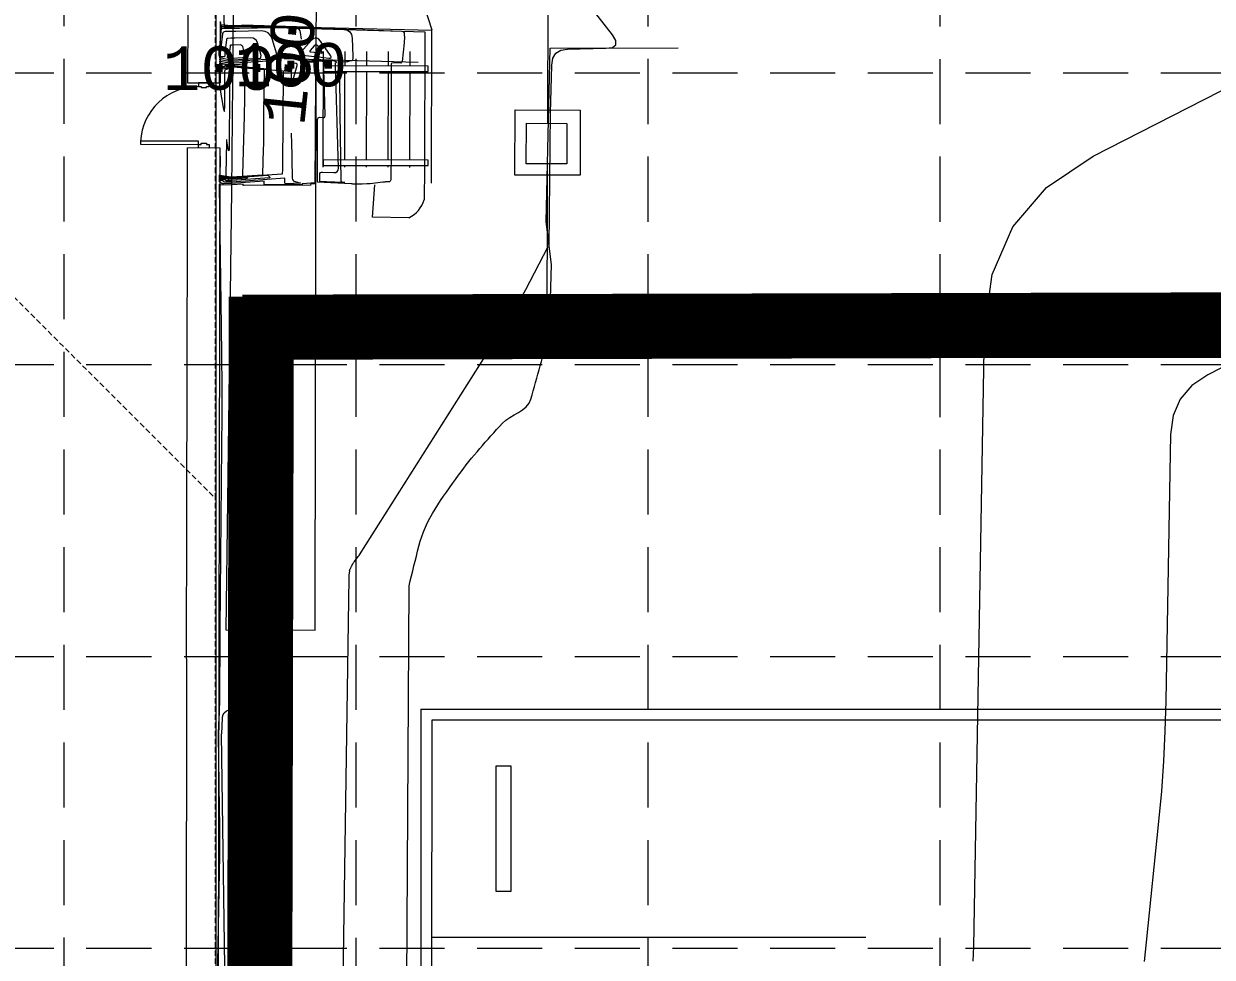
# Model space of a CAD drawing. Extents: x 4841 to 5381, y 4863 to 5725.
# Drawn here: x 5136.1 to 5190.9, y 5495.1 to 5538.2 of the extents above; entities that cross this region are included whole.
import ezdxf
from ezdxf.enums import TextEntityAlignment as Align

# ---------------------------------------------------------------- set-up
doc = ezdxf.new("R2010")
doc.units = 0
doc.header["$MEASUREMENT"] = 0
for name, pattern in [('DASHDOT', [1, 0.5, -0.25, 0, -0.25]), ('DASHED', [0.75, 0.5, -0.25]), ('DIVIDE', [1.25, 0.5, -0.25, 0, -0.25, 0, -0.25]), ('HIDDEN', [0.375, 0.25, -0.125])]:
    doc.linetypes.add(name, pattern=pattern)
for name, color, linetype, lineweight in [('2', 7, 'Continuous', 0), ('21', 7, 'Continuous', 0), ('22', 7, 'Continuous', 0), ('27', 7, 'Continuous', 0), ('3', 7, 'Continuous', 0), ('52', 7, 'Continuous', 0), ('EC', 35, 'Continuous', 0)]:
    doc.layers.add(name, color=color, linetype=linetype, lineweight=lineweight)
doc.layers.add('GRID', color=254, linetype='HIDDEN')
doc.layers.add('LIMITS OF DISTURBANCE', color=1, linetype='HIDDEN')
doc.styles.add('MONOTXT', font='MONOTXT')

msp = doc.modelspace()

# ---------------------------------------------------------------- linework, layer by layer
at = {"layer": '2', "color": 7, "linetype": 'HIDDEN', "lineweight": 0}
for p, q in [((5144.977, 5516.271), (5144.982, 5599.971)), ((5117.906, 5543.342), (5144.977, 5516.271)), ((5144.971, 5412.696), (5144.977, 5516.271))]:
    msp.add_line(p, q, dxfattribs=at)
at = {"layer": '21', "color": 7, "linetype": 'Continuous', "lineweight": 0}
for p, q in [((5160.308, 5551.602), (5160.276, 5533.563)), ((5158.771, 5531.182), (5158.777, 5534.182)), ((5158.777, 5534.182), (5161.777, 5534.176)), ((5161.777, 5534.176), (5161.771, 5531.176)), ((5159.294, 5531.702), (5159.297, 5533.565)), ((5159.297, 5533.565), (5161.159, 5533.561)), ((5161.159, 5533.561), (5161.156, 5531.699)), ((5161.156, 5531.699), (5159.294, 5531.702)), ((5160.256, 5522.826), (5160.272, 5531.7)), ((5161.771, 5531.176), (5158.771, 5531.182)), ((5160.256, 5522.826), (5205.625, 5522.746))]:
    msp.add_line(p, q, dxfattribs=at)
at = {"layer": '22', "color": 7, "linetype": 'Continuous', "lineweight": 0}
for p, q in [((5143.695, 5538.594), (5143.689, 5535.428)), ((5145.194, 5538.258), (5145.189, 5535.425)), ((5154.931, 5530.804), (5154.944, 5537.866)), ((5149.932, 5531.542), (5149.942, 5536.875)), ((5150.941, 5536.207), (5150.942, 5536.873)), ((5151.941, 5536.205), (5151.942, 5536.872)), ((5152.941, 5536.203), (5152.942, 5536.87)), ((5153.941, 5536.201), (5153.942, 5536.868)), ((5149.941, 5536.208), (5149.94, 5535.958)), ((5154.774, 5536.2), (5149.941, 5536.208)), ((5154.773, 5535.95), (5154.774, 5536.2)), ((5149.94, 5535.958), (5154.773, 5535.95)), ((5150.933, 5531.873), (5150.94, 5535.957)), ((5151.933, 5531.872), (5151.94, 5535.955)), ((5152.933, 5531.87), (5152.94, 5535.953)), ((5153.933, 5531.868), (5153.94, 5535.951)), ((5143.689, 5535.428), (5145.189, 5535.425)), ((5144.648, 5535.426), (5144.231, 5535.427)), ((5151.935, 5533.33), (5151.936, 5533.413)), ((5152.935, 5533.328), (5152.936, 5533.411)), ((5143.682, 5531.594), (5143.684, 5532.428)), ((5145.184, 5532.425), (5143.684, 5532.428)), ((5144.642, 5532.426), (5144.226, 5532.427)), ((5145.116, 5494.113), (5145.184, 5532.425)), ((5145.183, 5532.05), (5145.182, 5531.55)), ((5149.933, 5531.875), (5149.932, 5531.625)), ((5149.932, 5531.625), (5154.766, 5531.617)), ((5154.766, 5531.866), (5149.933, 5531.875)), ((5154.766, 5531.617), (5154.766, 5531.866)), ((5143.678, 5528.886), (5143.682, 5531.594)), ((5150.932, 5531.54), (5150.932, 5531.623)), ((5151.932, 5531.538), (5151.932, 5531.622)), ((5152.932, 5531.536), (5152.932, 5531.62)), ((5153.932, 5531.535), (5153.932, 5531.618)), ((5143.642, 5508.886), (5143.678, 5528.886)), ((5143.642, 5508.886), (5143.612, 5492.032))]:
    msp.add_line(p, q, dxfattribs=at)
msp.add_lwpolyline([(5145.453, 5510.215), (5149.558, 5510.201), (5149.6, 5530.636), (5149.657, 5550.932), (5146.051, 5550.917), (5145.818, 5542.101), (5145.708, 5530.475), (5145.453, 5510.215)], dxfattribs=at)
for points in [[(5144.559, 5535.26), (5144.689, 5535.259), (5144.689, 5535.426), (5144.189, 5535.427), (5144.189, 5535.26), (5144.319, 5535.26), (5144.319, 5535.208), (5144.559, 5535.208)], [(5144.184, 5532.594), (5144.184, 5532.739), (5141.518, 5532.744), (5141.517, 5532.598)], [(5144.554, 5532.593), (5144.684, 5532.593), (5144.684, 5532.426), (5144.184, 5532.427), (5144.184, 5532.594), (5144.314, 5532.593), (5144.314, 5532.645), (5144.554, 5532.645)]]:
    msp.add_lwpolyline(points, close=True, dxfattribs=at)
msp.add_arc((5144.184, 5532.594), 2.667, 89.8983, 177.112, dxfattribs=at)
at = {"layer": '27', "color": 7, "linetype": 'Continuous', "lineweight": 0}
for p, q in [((5154.435, 5506.559), (5199.833, 5506.559)), ((5154.435, 5506.559), (5154.435, 5459.034)), ((5154.933, 5506.059), (5154.923, 5459.034)), ((5199.833, 5506.059), (5154.933, 5506.059)), ((5154.908, 5496.059), (5174.929, 5496.059))]:
    msp.add_line(p, q, dxfattribs=at)
for points in [[(5146.306, 5610.703), (5146.393, 5600.527), (5150.304, 5600.375), (5150.21, 5547.166), (5145.377, 5547.175), (5145.374, 5545.508), (5145.207, 5545.514), (5145.198, 5543.011), (5145.369, 5543.008), (5145.368, 5542.175), (5145.361, 5538.258), (5145.366, 5538.095), (5154.953, 5537.859), (5153.332, 5542.9), (5153.565, 5571.808), (5153.008, 5572.022), (5153.278, 5598.987), (5153.668, 5598.745), (5154.241, 5649.368)], [(5145.238, 5537.932), (5147.757, 5537.976), (5154.624, 5537.773), (5154.604, 5531.476), (5154.59, 5530.043)], [(5160.359, 5523.925), (5160.446, 5527.046), (5160.207, 5529.033), (5160.392, 5537.02), (5166.282, 5537.05)], [(5154.311, 5536.374), (5148.138, 5536.536)], [(5153.886, 5529.21), (5152.207, 5529.24), (5152.308, 5530.735)], [(5144.951, 5420.946), (5146.454, 5421.473), (5146.457, 5422.081), (5150.004, 5421.951), (5153.327, 5422.024), (5153.717, 5480.979), (5153.889, 5512.252)], [(5158.574, 5498.159), (5157.908, 5498.159), (5157.908, 5503.958), (5158.574, 5503.958), (5158.574, 5498.159)]]:
    msp.add_lwpolyline(points, dxfattribs=at)
msp.add_ellipse((5153.281, 5530.436), major_axis=(0.804, 1.11), ratio=0.997278, start_param=4.228485, end_param=5.046929, dxfattribs=at)
for points, knots in [([(5223.911, 5303.642), (5224.912, 5319.195), (5225.914, 5334.747), (5226.915, 5350.3), (5227.878, 5365.257), (5227.778, 5380.288), (5227.176, 5395.263), (5226.504, 5411.999), (5224.767, 5428.657), (5222.549, 5445.299), (5220.421, 5461.267), (5217.904, 5477.087), (5214.924, 5492.905), (5211.16, 5512.881), (5206.285, 5532.534), (5201.49, 5552.292), (5198.696, 5563.805), (5194.942, 5574.904), (5190.642, 5586.071), (5190.297, 5586.966), (5189.787, 5587.676), (5188.98, 5588.38), (5188.108, 5589.141), (5187.18, 5589.916), (5186.187, 5589.663), (5185.331, 5589.445), (5184.474, 5589.226), (5183.618, 5589.008)], [0, 0, 0, 0, 0.158428, 0.158428, 0.158428, 0.310787, 0.310787, 0.310787, 0.481058, 0.481058, 0.481058, 0.644427, 0.644427, 0.644427, 0.850744, 0.850744, 0.850744, 0.970962, 0.970962, 0.970962, 0.980602, 0.980602, 0.980602, 0.991016, 0.991016, 0.991016, 1, 1, 1, 1]), ([(5153.889, 5512.252), (5154.039, 5512.86), (5154.189, 5513.467), (5154.339, 5514.075), (5154.639, 5515.289), (5155.431, 5516.318), (5156.174, 5517.348), (5156.792, 5518.204), (5157.485, 5518.969), (5158.184, 5519.733), (5158.573, 5520.158), (5159.355, 5520.296), (5159.509, 5520.854), (5159.792, 5521.878), (5160.076, 5522.901), (5160.359, 5523.925)], [0, 0, 0, 0, 0.13735, 0.13735, 0.13735, 0.411819, 0.411819, 0.411819, 0.639967, 0.639967, 0.639967, 0.76692, 0.76692, 0.76692, 1, 1, 1, 1])]:
    msp.add_open_spline(points, degree=3, knots=knots, dxfattribs=at)
at = {"layer": '27', "color": 7, "linetype": 'DIVIDE', "lineweight": 0}
msp.add_open_spline([(5218.422, 5303.995), (5219.42, 5319.495), (5220.418, 5334.994), (5221.416, 5350.493), (5222.37, 5365.307), (5222.27, 5380.193), (5221.675, 5395.025), (5221.008, 5411.61), (5219.287, 5428.118), (5217.089, 5444.61), (5214.977, 5460.459), (5212.48, 5476.162), (5209.521, 5491.862), (5205.782, 5511.701), (5201.985, 5531.505), (5196.179, 5550.842), (5192.915, 5561.713), (5189.417, 5572.475), (5185.789, 5583.212)], degree=3, knots=[0, 0, 0, 0, 0.1645, 0.1645, 0.1645, 0.321725, 0.321725, 0.321725, 0.497532, 0.497532, 0.497532, 0.666483, 0.666483, 0.666483, 0.879972, 0.879972, 0.879972, 1, 1, 1, 1], dxfattribs=at)
at = {"layer": '3', "color": 7, "linetype": 'Continuous', "lineweight": 0}
msp.add_arc((4537.343, 5370.009), 684, 5.125564, 24.070789, dxfattribs=at)
at = {"layer": '52', "color": 7, "linetype": 'DASHDOT', "lineweight": 0}
msp.add_open_spline([(5185.509, 4979.182), (5185.857, 4988.569), (5186.302, 4997.954), (5186.844, 5007.338), (5188.37, 5033.784), (5192.828, 5059.914), (5197.979, 5085.965), (5201.308, 5102.799), (5205.089, 5119.43), (5209.475, 5135.977), (5210.435, 5139.599), (5211.722, 5143.127), (5212.628, 5146.76), (5212.822, 5147.537), (5212.966, 5148.328), (5213.152, 5149.107), (5218.562, 5171.796), (5225.487, 5194.065), (5230.877, 5216.842), (5237.619, 5245.332), (5241.933, 5274.156), (5244.675, 5303.325), (5247.371, 5332.005), (5248.319, 5360.685), (5248.149, 5389.365), (5248.13, 5392.555), (5248.008, 5395.744), (5247.764, 5398.934), (5245.239, 5431.941), (5241.115, 5464.603), (5235.188, 5497.233), (5230.323, 5524.017), (5224.407, 5550.445), (5215.75, 5576.219), (5209.177, 5595.791), (5202.366, 5615.172), (5194.917, 5634.367), (5191.71, 5642.631), (5188.471, 5650.881), (5185.28, 5659.15)], degree=3, knots=[0.0498451, 0.0498451, 0.0498451, 0.0498451, 0.0883916, 0.0883916, 0.0883916, 0.1970155, 0.1970155, 0.1970155, 0.2672085, 0.2672085, 0.2672085, 0.2825761, 0.2825761, 0.2825761, 0.2858662, 0.2858662, 0.2858662, 0.3816375, 0.3816375, 0.3816375, 0.5014304, 0.5014304, 0.5014304, 0.6192172, 0.6192172, 0.6192172, 0.6323172, 0.6323172, 0.6323172, 0.7678732, 0.7678732, 0.7678732, 0.8791384, 0.8791384, 0.8791384, 0.9636278, 0.9636278, 0.9636278, 1, 1, 1, 1], dxfattribs=at)
at = {"layer": 'EC', "color": 35, "linetype": 'Continuous', "lineweight": 0}
msp.add_line((5144.982, 5588.579), (5144.982, 5413.243), dxfattribs=at)
for points in [[(5150.68, 5482.711), (5151.127, 5512.612), (5151.128, 5512.649), (5151.13, 5512.686), (5151.133, 5512.724), (5151.138, 5512.761), (5151.16, 5512.928), (5151.16, 5512.931), (5151.16, 5512.933), (5151.159, 5512.936), (5151.158, 5512.938), (5151.153, 5512.946), (5151.152, 5512.947), (5151.152, 5512.949), (5151.152, 5512.951), (5151.152, 5512.953), (5151.165, 5512.985), (5151.167, 5512.992), (5151.17, 5512.999), (5151.173, 5513.006), (5151.176, 5513.012), (5151.219, 5513.109), (5151.228, 5513.129), (5151.238, 5513.149), (5151.249, 5513.169), (5151.26, 5513.189), (5151.319, 5513.291), (5151.332, 5513.313), (5151.346, 5513.334), (5151.36, 5513.355), (5151.375, 5513.375), (5151.549, 5513.601), (5151.555, 5513.609), (5151.561, 5513.616), (5151.566, 5513.623), (5151.573, 5513.631), (5151.593, 5513.654), (5151.597, 5513.659), (5151.601, 5513.664), (5151.605, 5513.669), (5151.608, 5513.675), (5158.323, 5524.27), (5158.573, 5524.673), (5158.814, 5525.081), (5159.047, 5525.494), (5159.271, 5525.912), (5160.291, 5527.86), (5160.295, 5527.866), (5160.3, 5527.871), (5160.306, 5527.874), (5160.312, 5527.876), (5160.335, 5527.881), (5160.34, 5527.883), (5160.343, 5527.886), (5160.345, 5527.889), (5160.345, 5527.894), (5160.39, 5532.527), (5160.396, 5533.039), (5160.404, 5533.551), (5160.413, 5534.064), (5160.424, 5534.576), (5160.464, 5536.249), (5160.517, 5536.564), (5160.656, 5536.791), (5160.883, 5536.93), (5161.198, 5536.982), (5162.964, 5537.02), (5163.267, 5537.065), (5163.417, 5537.183), (5163.414, 5537.374), (5163.26, 5537.637), (5161.839, 5539.49)], [(5145.204, 5538.206), (5145.203, 5538.138), (5145.203, 5538.069), (5145.203, 5538.001), (5145.202, 5537.702), (5145.202, 5537.695), (5145.203, 5537.692), (5145.205, 5537.694), (5145.208, 5537.701), (5145.219, 5537.732), (5145.221, 5537.739), (5145.222, 5537.745), (5145.224, 5537.752), (5145.224, 5537.759), (5145.244, 5538.057), (5145.247, 5538.074), (5145.255, 5538.086), (5145.268, 5538.093), (5145.285, 5538.096), (5145.347, 5538.097), (5145.361, 5538.097), (5145.374, 5538.097), (5145.388, 5538.097), (5145.401, 5538.096), (5145.666, 5538.079), (5145.723, 5538.077), (5145.78, 5538.075), (5145.837, 5538.074), (5145.894, 5538.075), (5146.216, 5538.08), (5146.218, 5538.08), (5146.219, 5538.081), (5146.22, 5538.083), (5146.22, 5538.085), (5146.221, 5538.092), (5146.221, 5538.094), (5146.221, 5538.095), (5146.222, 5538.095), (5146.224, 5538.096), (5149.202, 5538.005), (5149.206, 5538.004), (5149.209, 5538.003), (5149.211, 5537.999), (5149.212, 5537.995), (5149.212, 5537.98), (5149.212, 5537.977), (5149.213, 5537.975), (5149.215, 5537.973), (5149.218, 5537.973), (5149.5, 5537.962), (5149.56, 5537.959), (5149.62, 5537.957), (5149.681, 5537.955), (5149.741, 5537.953), (5153.557, 5537.806), (5153.604, 5537.797), (5153.639, 5537.776), (5153.66, 5537.741), (5153.668, 5537.694), (5153.675, 5537.486), (5153.675, 5537.465), (5153.675, 5537.443), (5153.674, 5537.422), (5153.672, 5537.401), (5153.665, 5537.331), (5153.664, 5537.316), (5153.663, 5537.301), (5153.661, 5537.287), (5153.66, 5537.272), (5153.577, 5536.419), (5153.574, 5536.407), (5153.569, 5536.396), (5153.561, 5536.387), (5153.551, 5536.38), (5153.51, 5536.356), (5153.506, 5536.353), (5153.505, 5536.35), (5153.507, 5536.349), (5153.512, 5536.348), (5153.533, 5536.346), (5153.536, 5536.346), (5153.537, 5536.346), (5153.536, 5536.346), (5153.533, 5536.345), (5153.1, 5536.336), (5153.093, 5536.335), (5153.088, 5536.332), (5153.083, 5536.328), (5153.08, 5536.323), (5153.07, 5536.301), (5153.068, 5536.297), (5153.067, 5536.292), (5153.066, 5536.288), (5153.066, 5536.283), (5153.072, 5533.596), (5153.072, 5533.281), (5153.07, 5532.967), (5153.068, 5532.653), (5153.065, 5532.339), (5153.047, 5530.962), (5153.041, 5530.923), (5153.024, 5530.894), (5152.996, 5530.875), (5152.957, 5530.868), (5152.811, 5530.86), (5152.78, 5530.858), (5152.749, 5530.856), (5152.717, 5530.853), (5152.686, 5530.849), (5152.095, 5530.778), (5152.08, 5530.777), (5152.066, 5530.776), (5152.051, 5530.775), (5152.037, 5530.776), (5151.989, 5530.777), (5151.979, 5530.777), (5151.969, 5530.777), (5151.959, 5530.777), (5151.948, 5530.776), (5151.734, 5530.761), (5151.688, 5530.758), (5151.642, 5530.757), (5151.596, 5530.757), (5151.55, 5530.758), (5151.376, 5530.763), (5151.339, 5530.765), (5151.301, 5530.766), (5151.264, 5530.768), (5151.227, 5530.77), (5149.669, 5530.85), (5149.668, 5530.851), (5149.667, 5530.851), (5149.667, 5530.852), (5149.667, 5530.853), (5149.667, 5530.858), (5149.667, 5530.859), (5149.667, 5530.86), (5149.667, 5530.861), (5149.667, 5530.862), (5149.678, 5533.746), (5149.685, 5533.791), (5149.704, 5533.822), (5149.737, 5533.84), (5149.782, 5533.844), (5149.951, 5533.835), (5149.983, 5533.838), (5150.005, 5533.85), (5150.018, 5533.872), (5150.021, 5533.904), (5149.975, 5535.669), (5149.973, 5535.747), (5149.972, 5535.826), (5149.971, 5535.905), (5149.972, 5535.984), (5149.975, 5536.345), (5149.975, 5536.349), (5149.975, 5536.352), (5149.975, 5536.356), (5149.975, 5536.36), (5149.975, 5536.377), (5149.975, 5536.377), (5149.975, 5536.377), (5149.975, 5536.377), (5149.975, 5536.378), (5149.975, 5536.379), (5149.975, 5536.379), (5149.975, 5536.379), (5149.975, 5536.379), (5149.975, 5536.379), (5149.991, 5536.388), (5149.994, 5536.39), (5149.995, 5536.392), (5149.993, 5536.393), (5149.99, 5536.394), (5149.937, 5536.412), (5149.926, 5536.415), (5149.914, 5536.417), (5149.902, 5536.419), (5149.89, 5536.419), (5149.698, 5536.421), (5149.657, 5536.421), (5149.616, 5536.419), (5149.575, 5536.417), (5149.535, 5536.414), (5149.383, 5536.4), (5149.358, 5536.397), (5149.35, 5536.395), (5149.359, 5536.394), (5149.383, 5536.393), (5149.585, 5536.392), (5149.588, 5536.392), (5149.59, 5536.391), (5149.593, 5536.389), (5149.595, 5536.387), (5149.603, 5536.377), (5149.604, 5536.377), (5149.604, 5536.377), (5149.604, 5536.377), (5149.604, 5536.376), (5149.604, 5536.375), (5149.604, 5536.375), (5149.604, 5536.375), (5149.604, 5536.375), (5149.604, 5536.374), (5149.604, 5536.357), (5149.604, 5536.354), (5149.604, 5536.35), (5149.604, 5536.347), (5149.604, 5536.343), (5149.603, 5535.979), (5149.602, 5535.901), (5149.602, 5535.823), (5149.602, 5535.745), (5149.601, 5535.667), (5149.595, 5534.62), (5149.593, 5534.395), (5149.592, 5534.171), (5149.591, 5533.947), (5149.59, 5533.722), (5149.583, 5530.849), (5149.583, 5530.847), (5149.583, 5530.846), (5149.583, 5530.844), (5149.583, 5530.843), (5149.583, 5530.838), (5149.583, 5530.837), (5149.583, 5530.836), (5149.583, 5530.834), (5149.583, 5530.833), (5149.583, 5530.796), (5149.582, 5530.789), (5149.579, 5530.784), (5149.574, 5530.781), (5149.567, 5530.779), (5149.375, 5530.766), (5149.368, 5530.764), (5149.363, 5530.761), (5149.359, 5530.755), (5149.358, 5530.748), (5149.359, 5530.721), (5149.358, 5530.716), (5149.356, 5530.712), (5149.352, 5530.71), (5149.347, 5530.709), (5146.271, 5530.694), (5146.263, 5530.695), (5146.258, 5530.698), (5146.255, 5530.704), (5146.254, 5530.711), (5146.255, 5530.747), (5146.255, 5530.749), (5146.255, 5530.751), (5146.255, 5530.753), (5146.255, 5530.755), (5146.255, 5530.762), (5146.255, 5530.763), (5146.255, 5530.764), (5146.254, 5530.764), (5146.253, 5530.765), (5145.713, 5530.726), (5145.712, 5530.726), (5145.71, 5530.726), (5145.709, 5530.726), (5145.708, 5530.726), (5145.703, 5530.726), (5145.702, 5530.725), (5145.701, 5530.725), (5145.7, 5530.725), (5145.699, 5530.725), (5145.224, 5530.708), (5145.212, 5530.709), (5145.202, 5530.712), (5145.192, 5530.716), (5145.183, 5530.723), (5145.154, 5530.749), (5145.149, 5530.753), (5145.145, 5530.754), (5145.143, 5530.751), (5145.142, 5530.744), (5145.142, 5530.711), (5145.142, 5530.706), (5145.142, 5530.7), (5145.142, 5530.695), (5145.142, 5530.691), (5145.142, 5530.674), (5145.142, 5530.67), (5145.142, 5530.667), (5145.142, 5530.663), (5145.142, 5530.66), (5145.236, 5524.221), (5145.252, 5522.841), (5145.26, 5521.462), (5145.26, 5520.082), (5145.253, 5518.702), (5145.18, 5510.248), (5145.18, 5510.246), (5145.18, 5510.244), (5145.18, 5510.242), (5145.18, 5510.24), (5145.18, 5510.231), (5145.18, 5510.23), (5145.18, 5510.229), (5145.18, 5510.228), (5145.18, 5510.227), (5145.18, 5510.225), (5145.18, 5510.224), (5145.18, 5510.223), (5145.18, 5510.223), (5145.18, 5510.222), (5145.151, 5506.801), (5145.149, 5506.644), (5145.145, 5506.487), (5145.14, 5506.33), (5145.134, 5506.173), (5145.102, 5505.458), (5145.102, 5505.449), (5145.102, 5505.44), (5145.101, 5505.431), (5145.101, 5505.423), (5145.101, 5505.394), (5145.101, 5505.388), (5145.101, 5505.382), (5145.101, 5505.376), (5145.101, 5505.37), (5145.148, 5501.973), (5145.156, 5501.245), (5145.157, 5500.517), (5145.153, 5499.789), (5145.143, 5499.062), (5145.027, 5492.362)], [(5145.148, 5536.602), (5145.148, 5536.602), (5145.148, 5536.602), (5145.148, 5536.602), (5145.148, 5536.602), (5145.148, 5536.602), (5145.153, 5536.601), (5145.154, 5536.601), (5145.155, 5536.601), (5145.157, 5536.601), (5145.158, 5536.6), (5145.602, 5536.509), (5145.62, 5536.506), (5145.639, 5536.503), (5145.658, 5536.501), (5145.676, 5536.499), (5145.738, 5536.495), (5145.752, 5536.494), (5145.765, 5536.494), (5145.778, 5536.494), (5145.792, 5536.494), (5147.024, 5536.57), (5147.044, 5536.574), (5147.058, 5536.584), (5147.067, 5536.598), (5147.07, 5536.618), (5147.072, 5536.693), (5147.072, 5536.709), (5147.07, 5536.724), (5147.068, 5536.74), (5147.064, 5536.755), (5146.903, 5537.278), (5146.859, 5537.376), (5146.793, 5537.445), (5146.707, 5537.486), (5146.6, 5537.498), (5145.861, 5537.485), (5145.818, 5537.484), (5145.774, 5537.483), (5145.731, 5537.482), (5145.688, 5537.481), (5145.546, 5537.479), (5145.519, 5537.475), (5145.498, 5537.463), (5145.485, 5537.444), (5145.478, 5537.418), (5145.403, 5536.805), (5145.401, 5536.785), (5145.399, 5536.765), (5145.398, 5536.745), (5145.398, 5536.725), (5145.397, 5536.659), (5145.396, 5536.646), (5145.39, 5536.637), (5145.381, 5536.632), (5145.369, 5536.629), (5145.215, 5536.623), (5145.186, 5536.626), (5145.165, 5536.637), (5145.153, 5536.658), (5145.149, 5536.686), (5145.149, 5537.068), (5145.15, 5537.087), (5145.153, 5537.105), (5145.157, 5537.123), (5145.162, 5537.14), (5145.182, 5537.197), (5145.185, 5537.209), (5145.188, 5537.221), (5145.191, 5537.234), (5145.192, 5537.247), (5145.237, 5537.94), (5145.245, 5537.979), (5145.264, 5538.007), (5145.292, 5538.024), (5145.332, 5538.03), (5145.477, 5538.033), (5145.508, 5538.033), (5145.539, 5538.033), (5145.57, 5538.032), (5145.601, 5538.03), (5145.726, 5538.023), (5145.753, 5538.021), (5145.779, 5538.02), (5145.806, 5538.02), (5145.833, 5538.02), (5146.843, 5538.038), (5146.844, 5538.038), (5146.845, 5538.038), (5146.846, 5538.039), (5146.846, 5538.041), (5146.846, 5538.045), (5146.846, 5538.046), (5146.846, 5538.046), (5146.847, 5538.047), (5146.848, 5538.047), (5148.614, 5537.993), (5148.616, 5537.993), (5148.618, 5537.992), (5148.619, 5537.99), (5148.62, 5537.987), (5148.62, 5537.978), (5148.62, 5537.976), (5148.62, 5537.975), (5148.622, 5537.974), (5148.624, 5537.974), (5149.321, 5537.947), (5149.471, 5537.941), (5149.62, 5537.936), (5149.77, 5537.93), (5149.919, 5537.924), (5150.883, 5537.887), (5151.049, 5537.857), (5151.169, 5537.782), (5151.243, 5537.661), (5151.273, 5537.496), (5151.299, 5536.666), (5151.3, 5536.641), (5151.3, 5536.617), (5151.298, 5536.592), (5151.296, 5536.568), (5151.287, 5536.472), (5151.285, 5536.464), (5151.281, 5536.458), (5151.275, 5536.453), (5151.266, 5536.451), (5151.236, 5536.448), (5151.229, 5536.447), (5151.223, 5536.445), (5151.216, 5536.444), (5151.21, 5536.443), (5151.102, 5536.412), (5151.079, 5536.407), (5151.055, 5536.402), (5151.031, 5536.399), (5151.007, 5536.397), (5150.783, 5536.387), (5150.741, 5536.38), (5150.711, 5536.36), (5150.693, 5536.329), (5150.688, 5536.287), (5150.693, 5535.075), (5150.695, 5534.815), (5150.697, 5534.555), (5150.7, 5534.295), (5150.704, 5534.035), (5150.754, 5530.918), (5150.758, 5530.892), (5150.769, 5530.873), (5150.787, 5530.86), (5150.812, 5530.854), (5150.925, 5530.843), (5150.933, 5530.842), (5150.936, 5530.841), (5150.933, 5530.84), (5150.925, 5530.839), (5150.89, 5530.836), (5150.882, 5530.836), (5150.874, 5530.836), (5150.867, 5530.836), (5150.859, 5530.836), (5150.094, 5530.861), (5150.057, 5530.863), (5150.02, 5530.864), (5149.983, 5530.866), (5149.946, 5530.868), (5149.774, 5530.876), (5149.774, 5530.876), (5149.774, 5530.877), (5149.774, 5530.877), (5149.774, 5530.877), (5149.774, 5530.878), (5149.774, 5530.878), (5149.774, 5530.878), (5149.774, 5530.878), (5149.774, 5530.878), (5149.775, 5531.193), (5149.784, 5531.251), (5149.809, 5531.292), (5149.852, 5531.315), (5149.91, 5531.32), (5150.421, 5531.294), (5150.516, 5531.302), (5150.583, 5531.34), (5150.622, 5531.406), (5150.633, 5531.501), (5150.507, 5536.252), (5150.507, 5536.264), (5150.506, 5536.276), (5150.506, 5536.288), (5150.506, 5536.3), (5150.507, 5536.354), (5150.507, 5536.355), (5150.507, 5536.355), (5150.507, 5536.356), (5150.507, 5536.356), (5150.507, 5536.359), (5150.507, 5536.359), (5150.507, 5536.359), (5150.507, 5536.359), (5150.507, 5536.359), (5150.507, 5536.359), (5150.507, 5536.359), (5150.507, 5536.359), (5150.547, 5536.382), (5150.553, 5536.387), (5150.555, 5536.391), (5150.553, 5536.395), (5150.546, 5536.398), (5150.413, 5536.441), (5150.384, 5536.45), (5150.355, 5536.456), (5150.326, 5536.459), (5150.296, 5536.461), (5149.82, 5536.464), (5149.718, 5536.463), (5149.617, 5536.46), (5149.515, 5536.454), (5149.413, 5536.446), (5149.037, 5536.411), (5148.976, 5536.405), (5148.956, 5536.4), (5148.976, 5536.396), (5149.037, 5536.395), (5149.539, 5536.392), (5149.546, 5536.391), (5149.552, 5536.389), (5149.558, 5536.386), (5149.563, 5536.381), (5149.585, 5536.354), (5149.585, 5536.354), (5149.586, 5536.354), (5149.586, 5536.354), (5149.586, 5536.354), (5149.586, 5536.354), (5149.586, 5536.354), (5149.586, 5536.354), (5149.586, 5536.354), (5149.586, 5536.354), (5149.586, 5536.351), (5149.586, 5536.35), (5149.586, 5536.35), (5149.586, 5536.349), (5149.586, 5536.349), (5149.585, 5536.291), (5149.585, 5536.279), (5149.585, 5536.266), (5149.585, 5536.254), (5149.585, 5536.241), (5149.561, 5532.52), (5149.56, 5532.326), (5149.559, 5532.133), (5149.558, 5531.939), (5149.557, 5531.745), (5149.555, 5530.842), (5149.555, 5530.842), (5149.555, 5530.841), (5149.555, 5530.84), (5149.555, 5530.84), (5149.555, 5530.838), (5149.555, 5530.838), (5149.555, 5530.837), (5149.555, 5530.837), (5149.555, 5530.836), (5149.555, 5530.822), (5149.555, 5530.819), (5149.553, 5530.817), (5149.551, 5530.816), (5149.549, 5530.815), (5148.975, 5530.774), (5148.97, 5530.773), (5148.968, 5530.771), (5148.966, 5530.768), (5148.965, 5530.764), (5148.965, 5530.749), (5148.965, 5530.746), (5148.963, 5530.744), (5148.962, 5530.743), (5148.959, 5530.742), (5147.258, 5530.734), (5147.237, 5530.737), (5147.222, 5530.745), (5147.214, 5530.76), (5147.212, 5530.781), (5147.214, 5530.889), (5147.214, 5530.89), (5147.214, 5530.891), (5147.214, 5530.892), (5147.214, 5530.893), (5147.214, 5530.897), (5147.214, 5530.898), (5147.214, 5530.898), (5147.213, 5530.898), (5147.213, 5530.898), (5145.718, 5530.792), (5145.715, 5530.792), (5145.711, 5530.792), (5145.707, 5530.792), (5145.703, 5530.792), (5145.703, 5530.792), (5145.691, 5530.791), (5145.689, 5530.791), (5145.686, 5530.79), (5145.683, 5530.79), (5145.681, 5530.79), (5145.34, 5530.778), (5145.316, 5530.779), (5145.293, 5530.785), (5145.272, 5530.795), (5145.253, 5530.81), (5145.173, 5530.883), (5145.17, 5530.886), (5145.165, 5530.887), (5145.161, 5530.889), (5145.156, 5530.889), (5145.132, 5530.888), (5145.132, 5530.888), (5145.132, 5530.888), (5145.132, 5530.888), (5145.132, 5530.888), (5145.132, 5530.888)], [(5145.147, 5536.511), (5145.148, 5536.511), (5145.148, 5536.511), (5145.148, 5536.511), (5145.148, 5536.511), (5145.149, 5536.511), (5145.185, 5536.508), (5145.193, 5536.507), (5145.201, 5536.506), (5145.209, 5536.505), (5145.217, 5536.503), (5145.503, 5536.444), (5145.533, 5536.439), (5145.563, 5536.434), (5145.593, 5536.431), (5145.623, 5536.428), (5145.722, 5536.421), (5145.743, 5536.42), (5145.764, 5536.419), (5145.785, 5536.42), (5145.806, 5536.421), (5147.834, 5536.545), (5147.84, 5536.546), (5147.843, 5536.549), (5147.846, 5536.553), (5147.847, 5536.559), (5147.847, 5536.579), (5147.847, 5536.583), (5147.847, 5536.587), (5147.846, 5536.592), (5147.845, 5536.596), (5147.581, 5537.458), (5147.507, 5537.619), (5147.399, 5537.733), (5147.257, 5537.8), (5147.081, 5537.82), (5145.916, 5537.799), (5145.847, 5537.798), (5145.777, 5537.797), (5145.708, 5537.796), (5145.639, 5537.794), (5145.413, 5537.79), (5145.37, 5537.783), (5145.337, 5537.765), (5145.316, 5537.734), (5145.304, 5537.692), (5145.178, 5536.655), (5145.178, 5536.653), (5145.177, 5536.651), (5145.177, 5536.65), (5145.177, 5536.648), (5145.177, 5536.641), (5145.177, 5536.64), (5145.176, 5536.639), (5145.176, 5536.638), (5145.174, 5536.638), (5145.159, 5536.637), (5145.156, 5536.638), (5145.154, 5536.639), (5145.153, 5536.641), (5145.153, 5536.644), (5145.153, 5536.682), (5145.153, 5536.683), (5145.153, 5536.685), (5145.153, 5536.687), (5145.154, 5536.689), (5145.156, 5536.694), (5145.156, 5536.695), (5145.157, 5536.697), (5145.157, 5536.698), (5145.157, 5536.699), (5145.231, 5537.824), (5145.243, 5537.885), (5145.272, 5537.928), (5145.317, 5537.955), (5145.378, 5537.965), (5145.68, 5537.97), (5145.691, 5537.97), (5145.703, 5537.97), (5145.714, 5537.97), (5145.726, 5537.969), (5145.763, 5537.967), (5145.771, 5537.967), (5145.779, 5537.966), (5145.787, 5537.966), (5145.795, 5537.966), (5147.47, 5537.995), (5147.471, 5537.995), (5147.471, 5537.995), (5147.471, 5537.996), (5147.471, 5537.996), (5147.471, 5537.998), (5147.471, 5537.998), (5147.471, 5537.998), (5147.472, 5537.998), (5147.472, 5537.998), (5148.026, 5537.981), (5148.026, 5537.981), (5148.027, 5537.981), (5148.027, 5537.98), (5148.027, 5537.98), (5148.027, 5537.98), (5148.027, 5537.977), (5148.028, 5537.976), (5148.028, 5537.976), (5148.028, 5537.975), (5148.029, 5537.975), (5148.657, 5537.951), (5148.745, 5537.936), (5148.812, 5537.896), (5148.858, 5537.833), (5148.881, 5537.746), (5148.921, 5537.435)], [(5145.515, 5536.612), (5145.7, 5536.574), (5145.707, 5536.573), (5145.715, 5536.571), (5145.722, 5536.57), (5145.73, 5536.57), (5145.755, 5536.568), (5145.76, 5536.568), (5145.766, 5536.568), (5145.771, 5536.568), (5145.776, 5536.568), (5146.213, 5536.595), (5146.248, 5536.602), (5146.273, 5536.618), (5146.288, 5536.644), (5146.294, 5536.678), (5146.297, 5536.807), (5146.296, 5536.834), (5146.294, 5536.861), (5146.289, 5536.888), (5146.282, 5536.914), (5146.226, 5537.099), (5146.21, 5537.133), (5146.187, 5537.157), (5146.157, 5537.172), (5146.119, 5537.176), (5145.806, 5537.17), (5145.789, 5537.17), (5145.771, 5537.169), (5145.754, 5537.169), (5145.736, 5537.169), (5145.679, 5537.168), (5145.668, 5537.166), (5145.659, 5537.161), (5145.654, 5537.154), (5145.651, 5537.143), (5145.628, 5536.954), (5145.624, 5536.916), (5145.621, 5536.878), (5145.619, 5536.84), (5145.618, 5536.802), (5145.617, 5536.662), (5145.615, 5536.645), (5145.608, 5536.632), (5145.595, 5536.624), (5145.579, 5536.621), (5145.515, 5536.619), (5145.505, 5536.618), (5145.502, 5536.616), (5145.505, 5536.615), (5145.515, 5536.612)], [(5148.981, 5536.707), (5149.395, 5536.661), (5149.506, 5536.649), (5149.617, 5536.637), (5149.728, 5536.625), (5149.839, 5536.613), (5150.201, 5536.573), (5150.264, 5536.573), (5150.296, 5536.592), (5150.298, 5536.63), (5150.269, 5536.685), (5149.814, 5537.356), (5149.715, 5537.465), (5149.611, 5537.507), (5149.502, 5537.479), (5149.389, 5537.384), (5148.922, 5536.86), (5148.882, 5536.8), (5148.878, 5536.755), (5148.911, 5536.724), (5148.981, 5536.707)], [(5149.36, 5536.857), (5149.527, 5536.839), (5149.572, 5536.834), (5149.617, 5536.829), (5149.662, 5536.824), (5149.707, 5536.819), (5149.854, 5536.803), (5149.879, 5536.803), (5149.892, 5536.811), (5149.893, 5536.826), (5149.881, 5536.848), (5149.697, 5537.12), (5149.657, 5537.164), (5149.615, 5537.181), (5149.571, 5537.17), (5149.525, 5537.131), (5149.336, 5536.919), (5149.32, 5536.895), (5149.318, 5536.877), (5149.332, 5536.864), (5149.36, 5536.857)], [(5145.146, 5536.108), (5145.147, 5536.108), (5145.147, 5536.108), (5145.147, 5536.108), (5145.147, 5536.108), (5145.147, 5536.108), (5145.149, 5536.073), (5145.15, 5536.065), (5145.15, 5536.057), (5145.15, 5536.05), (5145.15, 5536.042), (5145.15, 5535.963), (5145.15, 5535.947), (5145.151, 5535.93), (5145.153, 5535.913), (5145.155, 5535.897), (5145.185, 5535.725), (5145.191, 5535.698), (5145.195, 5535.689), (5145.197, 5535.699), (5145.198, 5535.727), (5145.199, 5535.957), (5145.2, 5535.968), (5145.2, 5535.98), (5145.2, 5535.991), (5145.2, 5536.002), (5145.2, 5536.039), (5145.201, 5536.046), (5145.204, 5536.051), (5145.209, 5536.056), (5145.215, 5536.058), (5145.542, 5536.124), (5145.55, 5536.127), (5145.556, 5536.131), (5145.559, 5536.137), (5145.56, 5536.146), (5145.561, 5536.175), (5145.561, 5536.181), (5145.564, 5536.185), (5145.568, 5536.187), (5145.573, 5536.188), (5145.705, 5536.19), (5145.734, 5536.19), (5145.762, 5536.189), (5145.79, 5536.188), (5145.819, 5536.186), (5148.091, 5535.985), (5148.092, 5535.985), (5148.093, 5535.984), (5148.093, 5535.984), (5148.093, 5535.983), (5148.093, 5535.979), (5148.093, 5535.978), (5148.093, 5535.977), (5148.093, 5535.977), (5148.093, 5535.976), (5148.092, 5535.935), (5148.092, 5535.926), (5148.092, 5535.917), (5148.091, 5535.908), (5148.091, 5535.9), (5148.057, 5531.569), (5148.056, 5531.53), (5148.056, 5531.491), (5148.055, 5531.453), (5148.054, 5531.414), (5148.05, 5531.235), (5148.05, 5531.234), (5148.05, 5531.233), (5148.05, 5531.233), (5148.05, 5531.232), (5148.049, 5531.229), (5148.049, 5531.229), (5148.049, 5531.228), (5148.049, 5531.228), (5148.048, 5531.228), (5145.726, 5531.07), (5145.72, 5531.07), (5145.713, 5531.07), (5145.707, 5531.069), (5145.701, 5531.069), (5145.681, 5531.069), (5145.677, 5531.07), (5145.673, 5531.07), (5145.669, 5531.07), (5145.664, 5531.071), (5145.334, 5531.122), (5145.311, 5531.125), (5145.288, 5531.127), (5145.265, 5531.129), (5145.242, 5531.13), (5145.134, 5531.132), (5145.134, 5531.132), (5145.134, 5531.132), (5145.134, 5531.132), (5145.134, 5531.132), (5145.133, 5531.132)], [(5145.146, 5536.071), (5145.146, 5536.071), (5145.146, 5536.071), (5145.146, 5536.071), (5145.146, 5536.071), (5145.146, 5536.071), (5145.146, 5536.066), (5145.147, 5536.064), (5145.147, 5536.063), (5145.147, 5536.062), (5145.147, 5536.061), (5145.146, 5535.591), (5145.147, 5535.49), (5145.154, 5535.39), (5145.164, 5535.29), (5145.179, 5535.19), (5145.333, 5534.3), (5145.361, 5534.158), (5145.382, 5534.111), (5145.395, 5534.16), (5145.401, 5534.306), (5145.407, 5535.533), (5145.408, 5535.593), (5145.408, 5535.652), (5145.408, 5535.712), (5145.409, 5535.771), (5145.41, 5535.98), (5145.414, 5536.011), (5145.427, 5536.035), (5145.448, 5536.052), (5145.478, 5536.063), (5145.612, 5536.09), (5145.622, 5536.093), (5145.63, 5536.099), (5145.634, 5536.108), (5145.636, 5536.119), (5145.636, 5536.158), (5145.637, 5536.166), (5145.64, 5536.171), (5145.646, 5536.174), (5145.653, 5536.176), (5145.729, 5536.176), (5145.745, 5536.177), (5145.762, 5536.176), (5145.778, 5536.176), (5145.794, 5536.174), (5147.205, 5536.05), (5147.211, 5536.048), (5147.216, 5536.045), (5147.218, 5536.04), (5147.219, 5536.034), (5147.218, 5536.011), (5147.218, 5536.006), (5147.218, 5536.001), (5147.218, 5535.996), (5147.218, 5535.991), (5147.211, 5535.726), (5147.21, 5535.67), (5147.209, 5535.613), (5147.208, 5535.557), (5147.207, 5535.5), (5147.19, 5533.351), (5147.188, 5533.105), (5147.184, 5532.858), (5147.179, 5532.611), (5147.173, 5532.365), (5147.144, 5531.225), (5147.144, 5531.22), (5147.144, 5531.214), (5147.144, 5531.209), (5147.144, 5531.204), (5147.143, 5531.186), (5147.142, 5531.183), (5147.141, 5531.18), (5147.139, 5531.179), (5147.135, 5531.178), (5145.721, 5531.082), (5145.718, 5531.082), (5145.714, 5531.082), (5145.71, 5531.082), (5145.706, 5531.082), (5145.694, 5531.082), (5145.691, 5531.082), (5145.689, 5531.082), (5145.686, 5531.082), (5145.684, 5531.083), (5145.176, 5531.161), (5145.171, 5531.162), (5145.166, 5531.162), (5145.161, 5531.162), (5145.156, 5531.163), (5145.133, 5531.163), (5145.133, 5531.163), (5145.133, 5531.163), (5145.133, 5531.163), (5145.133, 5531.163), (5145.133, 5531.163)], [(5145.147, 5536.42), (5145.148, 5536.42), (5145.149, 5536.42), (5145.149, 5536.42), (5145.149, 5536.42), (5145.149, 5536.42), (5145.217, 5536.414), (5145.232, 5536.413), (5145.247, 5536.411), (5145.261, 5536.409), (5145.275, 5536.406), (5145.423, 5536.376), (5145.455, 5536.37), (5145.487, 5536.365), (5145.519, 5536.361), (5145.551, 5536.358), (5145.7, 5536.348), (5145.732, 5536.346), (5145.764, 5536.346), (5145.795, 5536.346), (5145.827, 5536.347), (5147.396, 5536.444), (5147.425, 5536.441), (5147.444, 5536.431), (5147.453, 5536.411), (5147.453, 5536.382), (5147.437, 5536.275), (5147.434, 5536.252), (5147.431, 5536.229), (5147.427, 5536.207), (5147.423, 5536.184), (5147.409, 5536.097), (5147.404, 5536.081), (5147.395, 5536.07), (5147.382, 5536.064), (5147.365, 5536.063), (5145.845, 5536.197), (5145.803, 5536.2), (5145.762, 5536.203), (5145.721, 5536.204), (5145.679, 5536.203), (5145.497, 5536.201), (5145.492, 5536.2), (5145.488, 5536.198), (5145.486, 5536.194), (5145.485, 5536.189), (5145.485, 5536.169), (5145.484, 5536.165), (5145.483, 5536.162), (5145.48, 5536.16), (5145.477, 5536.159), (5145.218, 5536.106), (5145.211, 5536.105), (5145.203, 5536.104), (5145.195, 5536.103), (5145.187, 5536.102), (5145.162, 5536.101), (5145.157, 5536.102), (5145.153, 5536.103), (5145.151, 5536.107), (5145.15, 5536.111), (5145.148, 5536.145), (5145.148, 5536.145), (5145.148, 5536.145), (5145.148, 5536.145), (5145.148, 5536.145), (5145.146, 5536.145)], [(5145.147, 5536.33), (5145.149, 5536.329), (5145.149, 5536.329), (5145.149, 5536.329), (5145.15, 5536.329), (5145.15, 5536.329), (5145.256, 5536.32), (5145.274, 5536.319), (5145.292, 5536.316), (5145.31, 5536.314), (5145.328, 5536.31), (5145.386, 5536.298), (5145.398, 5536.296), (5145.411, 5536.294), (5145.423, 5536.292), (5145.436, 5536.291), (5145.665, 5536.276), (5145.714, 5536.273), (5145.763, 5536.272), (5145.812, 5536.273), (5145.861, 5536.275), (5146.358, 5536.306), (5146.368, 5536.305), (5146.375, 5536.301), (5146.378, 5536.294), (5146.378, 5536.283), (5146.373, 5536.244), (5146.371, 5536.236), (5146.37, 5536.227), (5146.369, 5536.219), (5146.368, 5536.211), (5146.362, 5536.179), (5146.361, 5536.173), (5146.357, 5536.169), (5146.352, 5536.167), (5146.346, 5536.167), (5145.868, 5536.209), (5145.815, 5536.213), (5145.762, 5536.216), (5145.709, 5536.217), (5145.657, 5536.217), (5145.416, 5536.213), (5145.413, 5536.213), (5145.412, 5536.212), (5145.41, 5536.21), (5145.41, 5536.207), (5145.41, 5536.198), (5145.41, 5536.196), (5145.409, 5536.194), (5145.408, 5536.193), (5145.406, 5536.193), (5145.306, 5536.172), (5145.288, 5536.169), (5145.271, 5536.167), (5145.253, 5536.164), (5145.234, 5536.163), (5145.158, 5536.159), (5145.154, 5536.159), (5145.152, 5536.16), (5145.151, 5536.163), (5145.15, 5536.166), (5145.149, 5536.182), (5145.149, 5536.182), (5145.149, 5536.182), (5145.149, 5536.182), (5145.148, 5536.182), (5145.146, 5536.182)], [(5145.147, 5536.239), (5145.149, 5536.239), (5145.149, 5536.239), (5145.15, 5536.239), (5145.15, 5536.239), (5145.151, 5536.239), (5145.262, 5536.23), (5145.28, 5536.227), (5145.286, 5536.226), (5145.28, 5536.224), (5145.262, 5536.223), (5145.151, 5536.217), (5145.151, 5536.217), (5145.15, 5536.217), (5145.15, 5536.217), (5145.15, 5536.217), (5145.15, 5536.219), (5145.15, 5536.219), (5145.15, 5536.219), (5145.149, 5536.22), (5145.149, 5536.22), (5145.147, 5536.22)], [(5145.457, 5531.169), (5145.457, 5531.146), (5145.458, 5531.14), (5145.46, 5531.135), (5145.465, 5531.132), (5145.471, 5531.13), (5145.702, 5531.094), (5145.703, 5531.094), (5145.705, 5531.094), (5145.706, 5531.094), (5145.707, 5531.094), (5145.712, 5531.094), (5145.713, 5531.094), (5145.714, 5531.094), (5145.715, 5531.094), (5145.716, 5531.094), (5146.217, 5531.128), (5146.225, 5531.13), (5146.231, 5531.134), (5146.236, 5531.14), (5146.237, 5531.149), (5146.238, 5531.181), (5146.238, 5531.188), (5146.238, 5531.195), (5146.238, 5531.202), (5146.238, 5531.209), (5146.308, 5533.899), (5146.312, 5534.062), (5146.315, 5534.225), (5146.318, 5534.387), (5146.319, 5534.55), (5146.324, 5535.095), (5146.325, 5535.202), (5146.326, 5535.309), (5146.328, 5535.416), (5146.331, 5535.524), (5146.343, 5535.998), (5146.343, 5536.011), (5146.343, 5536.024), (5146.343, 5536.037), (5146.344, 5536.05), (5146.345, 5536.093), (5146.344, 5536.102), (5146.341, 5536.108), (5146.335, 5536.111), (5146.327, 5536.113), (5145.777, 5536.162), (5145.769, 5536.163), (5145.762, 5536.163), (5145.754, 5536.163), (5145.747, 5536.163), (5145.722, 5536.163), (5145.717, 5536.162), (5145.714, 5536.16), (5145.712, 5536.157), (5145.711, 5536.152), (5145.711, 5536.089), (5145.709, 5536.077), (5145.704, 5536.067), (5145.695, 5536.06), (5145.684, 5536.056), (5145.64, 5536.047), (5145.631, 5536.044), (5145.625, 5536.039), (5145.622, 5536.033), (5145.62, 5536.024), (5145.618, 5535.534), (5145.617, 5535.43), (5145.617, 5535.325), (5145.616, 5535.22), (5145.615, 5535.115), (5145.6, 5532.402), (5145.597, 5532.321), (5145.59, 5532.293), (5145.578, 5532.319), (5145.562, 5532.399), (5145.502, 5532.748), (5145.49, 5532.804), (5145.482, 5532.823), (5145.477, 5532.803), (5145.474, 5532.746), (5145.457, 5531.188), (5145.457, 5531.183), (5145.457, 5531.178), (5145.457, 5531.173), (5145.457, 5531.169)], [(5148.445, 5536.265), (5148.463, 5535.598), (5148.472, 5535.479), (5148.491, 5535.437), (5148.519, 5535.473), (5148.557, 5535.586), (5148.739, 5536.224), (5148.744, 5536.265), (5148.735, 5536.295), (5148.709, 5536.314), (5148.669, 5536.321), (5148.511, 5536.329), (5148.482, 5536.326), (5148.461, 5536.315), (5148.449, 5536.294), (5148.445, 5536.265)], [(5179.878, 5494.949), (5179.895, 5495.291), (5179.905, 5495.634), (5180.404, 5524.023), (5180.754, 5526.593), (5181.706, 5528.788), (5183.26, 5530.606), (5185.415, 5532.048), (5193.441, 5536.145)], [(5148.461, 5533.104), (5148.463, 5533.042), (5148.466, 5532.924), (5148.468, 5532.805), (5148.512, 5531.037), (5148.522, 5530.978), (5148.547, 5530.932), (5148.587, 5530.898), (5148.644, 5530.877), (5148.853, 5530.829), (5148.886, 5530.82), (5148.897, 5530.812), (5148.885, 5530.807), (5148.851, 5530.802), (5148.574, 5530.783), (5148.573, 5530.782), (5148.572, 5530.782), (5148.572, 5530.781), (5148.572, 5530.78), (5148.572, 5530.777), (5148.572, 5530.776), (5148.572, 5530.776), (5148.571, 5530.775), (5148.57, 5530.775), (5148.244, 5530.774), (5148.211, 5530.778), (5148.187, 5530.793), (5148.173, 5530.817), (5148.169, 5530.85), (5148.173, 5531.031), (5148.173, 5531.031), (5148.173, 5531.031), (5148.173, 5531.031), (5148.173, 5531.031), (5148.173, 5531.032), (5148.173, 5531.032), (5148.173, 5531.032), (5148.173, 5531.032), (5148.173, 5531.032), (5145.724, 5530.859), (5145.718, 5530.858), (5145.712, 5530.858), (5145.705, 5530.858), (5145.699, 5530.857), (5145.679, 5530.856), (5145.675, 5530.855), (5145.671, 5530.855), (5145.666, 5530.855), (5145.662, 5530.855), (5145.416, 5530.846), (5145.398, 5530.847), (5145.382, 5530.851), (5145.366, 5530.859), (5145.352, 5530.87), (5145.307, 5530.91), (5145.297, 5530.918), (5145.287, 5530.923), (5145.275, 5530.926), (5145.262, 5530.927), (5145.134, 5530.922), (5145.134, 5530.922), (5145.134, 5530.922), (5145.133, 5530.922), (5145.133, 5530.922), (5145.132, 5530.922)], [(5145.133, 5531.101), (5145.134, 5531.101), (5145.135, 5531.101), (5145.135, 5531.101), (5145.136, 5531.101), (5145.136, 5531.101), (5145.336, 5531.097), (5145.373, 5531.095), (5145.41, 5531.093), (5145.447, 5531.089), (5145.484, 5531.084), (5145.64, 5531.06), (5145.648, 5531.059), (5145.657, 5531.058), (5145.665, 5531.057), (5145.674, 5531.057), (5145.702, 5531.057), (5145.707, 5531.057), (5145.713, 5531.057), (5145.719, 5531.057), (5145.725, 5531.058), (5147.363, 5531.169), (5147.384, 5531.168), (5147.402, 5531.162), (5147.418, 5531.151), (5147.431, 5531.135), (5147.47, 5531.075), (5147.475, 5531.064), (5147.475, 5531.055), (5147.468, 5531.05), (5147.456, 5531.047), (5145.729, 5530.925), (5145.721, 5530.925), (5145.712, 5530.924), (5145.704, 5530.923), (5145.695, 5530.923), (5145.667, 5530.921), (5145.661, 5530.92), (5145.655, 5530.92), (5145.649, 5530.92), (5145.643, 5530.919), (5145.492, 5530.914), (5145.481, 5530.915), (5145.47, 5530.917), (5145.46, 5530.922), (5145.451, 5530.929), (5145.423, 5530.955), (5145.416, 5530.96), (5145.409, 5530.964), (5145.402, 5530.966), (5145.394, 5530.966), (5145.136, 5530.956), (5145.135, 5530.956), (5145.135, 5530.956), (5145.134, 5530.956), (5145.134, 5530.956), (5145.132, 5530.955)], [(5145.133, 5531.07), (5145.135, 5531.07), (5145.136, 5531.07), (5145.136, 5531.07), (5145.137, 5531.07), (5145.137, 5531.07), (5145.5, 5531.062), (5145.516, 5531.062), (5145.533, 5531.061), (5145.549, 5531.059), (5145.565, 5531.057), (5145.619, 5531.048), (5145.63, 5531.047), (5145.641, 5531.046), (5145.652, 5531.045), (5145.662, 5531.045), (5145.698, 5531.045), (5145.706, 5531.045), (5145.713, 5531.045), (5145.721, 5531.045), (5145.729, 5531.046), (5146.393, 5531.091), (5146.401, 5531.09), (5146.408, 5531.088), (5146.415, 5531.083), (5146.42, 5531.077), (5146.436, 5531.052), (5146.439, 5531.047), (5146.438, 5531.044), (5146.436, 5531.042), (5146.431, 5531.041), (5145.735, 5530.991), (5145.724, 5530.991), (5145.713, 5530.99), (5145.702, 5530.989), (5145.691, 5530.988), (5145.655, 5530.986), (5145.648, 5530.985), (5145.64, 5530.985), (5145.632, 5530.984), (5145.625, 5530.984), (5145.569, 5530.982), (5145.564, 5530.982), (5145.559, 5530.984), (5145.555, 5530.986), (5145.551, 5530.989), (5145.538, 5531), (5145.535, 5531.002), (5145.532, 5531.004), (5145.529, 5531.005), (5145.525, 5531.005), (5145.137, 5530.989), (5145.137, 5530.989), (5145.136, 5530.989), (5145.135, 5530.989), (5145.135, 5530.989), (5145.132, 5530.989)], [(5145.132, 5531.039), (5145.136, 5531.039), (5145.137, 5531.039), (5145.137, 5531.039), (5145.138, 5531.039), (5145.139, 5531.039), (5145.322, 5531.035), (5145.351, 5531.034), (5145.361, 5531.033), (5145.351, 5531.032), (5145.322, 5531.03), (5145.139, 5531.023), (5145.138, 5531.023), (5145.137, 5531.023), (5145.137, 5531.023), (5145.136, 5531.023), (5145.132, 5531.023)], [(5205.302, 5474.586), (5204.728, 5481.321), (5204.553, 5483.114), (5204.335, 5484.902), (5204.075, 5486.683), (5203.771, 5488.459), (5197.52, 5522.553), (5197.156, 5523.64), (5196.552, 5524.24), (5195.708, 5524.355), (5194.624, 5523.983), (5190.691, 5521.975), (5189.951, 5521.48), (5189.418, 5520.856), (5189.092, 5520.104), (5188.972, 5519.222)], [(5188.972, 5519.222), (5188.756, 5506.942), (5188.717, 5505.552), (5188.648, 5504.164), (5188.55, 5502.778), (5188.423, 5501.394), (5187.853, 5495.823), (5187.808, 5495.381), (5187.763, 5494.938)], [(5145.602, 5480.751), (5145.258, 5505.419), (5145.258, 5505.419), (5145.258, 5505.42), (5145.258, 5505.42), (5145.258, 5505.42), (5145.259, 5505.421), (5145.259, 5505.421), (5145.259, 5505.422), (5145.259, 5505.422), (5145.259, 5505.422), (5145.291, 5506.148), (5145.316, 5506.289), (5145.377, 5506.401), (5145.474, 5506.483), (5145.607, 5506.536), (5146.204, 5506.688), (5146.319, 5506.7), (5146.404, 5506.671), (5146.462, 5506.601), (5146.491, 5506.49), (5147.801, 5495.057)]]:
    msp.add_lwpolyline(points, dxfattribs=at)
at = {"layer": 'GRID', "color": 252, "linetype": 'HIDDEN', "lineweight": 0, "ltscale": 12}
for p, q in [((5138.007, 4930.534), (5138.007, 5710.769)), ((5151.459, 4930.532), (5151.459, 5710.769)), ((5164.911, 4930.53), (5164.911, 5710.769)), ((5178.362, 4930.528), (5178.362, 5710.769)), ((4855.523, 5535.898), (5366.685, 5535.898)), ((4855.523, 5522.446), (5366.685, 5522.446)), ((4855.523, 5508.995), (5366.685, 5508.995)), ((4855.523, 5495.543), (5366.685, 5495.543))]:
    msp.add_line(p, q, dxfattribs=at)
at = {"layer": 'LIMITS OF DISTURBANCE', "linetype": 'DASHED', "lineweight": 0, "ltscale": 30, "const_width": 3, "flags": 128}
msp.add_lwpolyline([(5146.211, 5524.165), (5210.251, 5524.318), (5213.484, 5510.318, -0.091575), (5225.972, 5303.734), (5138.909, 5303.583), (5138.875, 5001.884), (5003.354, 5002.062), (5003.521, 5125.063), (5029.457, 5124.727), (5029.835, 5285.427), (5006.288, 5285.75), (5005.64, 5285.75), (5006.547, 5423.336), (5028.021, 5423.997), (5029.844, 5426.404), (5065.176, 5426.499), (5064.985, 5445.915), (5028.891, 5445.248), (5027.177, 5447.533), (5006.965, 5447.332), (5007.685, 5515.622), (5089.333, 5514.456), (5088.839, 5410.294), (5146.825, 5411.112), (5147.086, 5525.576), (5147.086, 5525.576)], format="xyb", dxfattribs=at)

# ---------------------------------------------------------------- texts
at = {"layer": 'EC', "color": 35, "linetype": 'Continuous', "lineweight": 0, "style": 'MONOTXT'}
msp.add_text('100', height=2, rotation=83.9373, dxfattribs=at).set_placement((5148.339, 5536.101), align=Align.MIDDLE)
for p in [(5145.146, 5536.108), (5148.445, 5536.265)]:
    msp.add_text('100', height=2, dxfattribs=at).set_placement(p, align=Align.MIDDLE)

doc.saveas('drawing.dxf')
